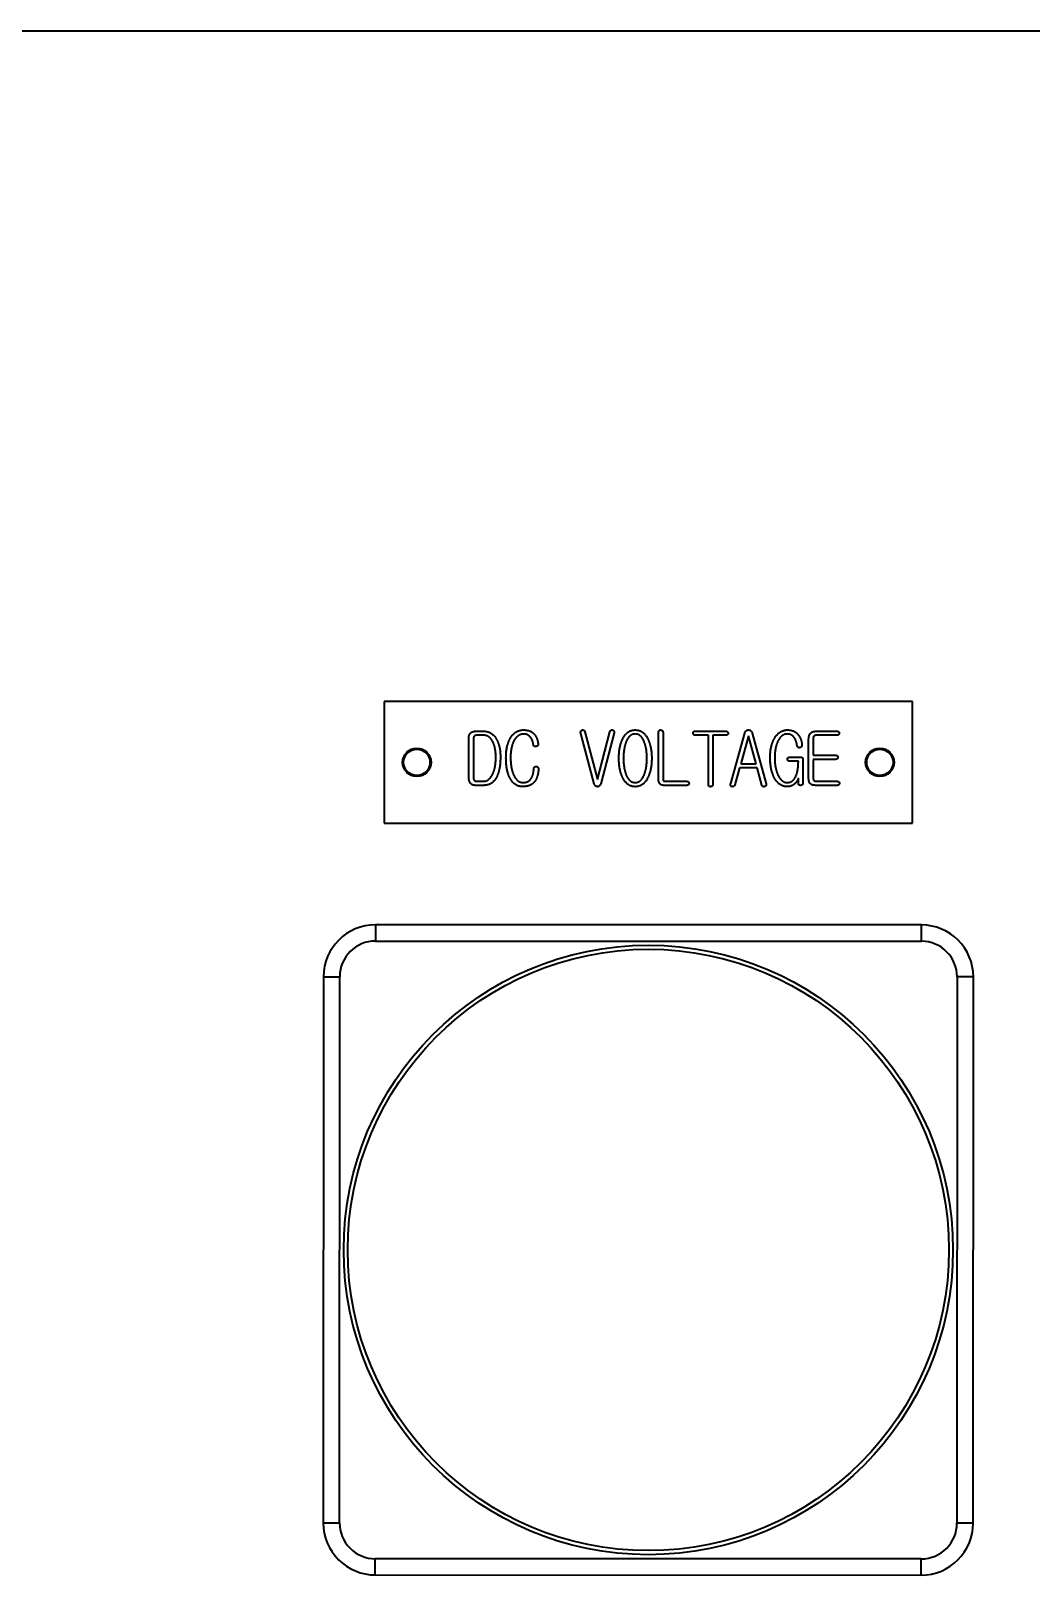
# Model space of a CAD drawing. Header units: inches. Extents: x 6934 to 18973, y 4254 to 7629.
# Drawn here: x 8626.8 to 8749.9, y 5980.7 to 6170.7 of the extents above; entities that cross this region are included whole.
import ezdxf

# ---------------------------------------------------------------- set-up
doc = ezdxf.new("R2010")
doc.units = ezdxf.units.IN
doc.header["$MEASUREMENT"] = 0
doc.layers.add('POWER SUPPLY CASE OUTLINE$0$가시적인 것(ISO)', color=3, linetype='Continuous', lineweight=40, true_color=0x00ff00)
doc.layers.add('POWER SUPPLY CASE OUTLINE$0$가시적인 좁은 것(ISO)', color=3, linetype='Continuous', lineweight=35, true_color=0x00ff00)

msp = doc.modelspace()

# ---------------------------------------------------------------- linework, layer by layer
at = {"layer": 'POWER SUPPLY CASE OUTLINE$0$가시적인 것(ISO)'}
for p, q in [((8572.786, 6170.744), (9092.786, 6170.744)), ((8735.286, 6088.244), (8670.286, 6088.244)), ((8670.286, 6088.244), (8670.286, 6073.244)), ((8735.286, 6073.244), (8735.286, 6088.244)), ((8681.619, 6084.574), (8682.498, 6084.574)), ((8696.135, 6078.1), (8694.467, 6084.311)), ((8694.984, 6084.502), (8696.534, 6078.644)), ((8696.534, 6078.644), (8698.049, 6084.493)), ((8698.593, 6084.375), (8696.933, 6078.109)), ((8704.033, 6078.699), (8704.033, 6084.402)), ((8704.595, 6084.402), (8704.595, 6078.708)), ((8708.531, 6084.574), (8712.321, 6084.574)), ((8712.937, 6078.155), (8714.651, 6084.348)), ((8715.585, 6084.348), (8717.29, 6078.091)), ((8723.537, 6084.574), (8726.012, 6084.574)), ((8680.694, 6078.853), (8680.694, 6083.758)), ((8681.256, 6083.677), (8681.256, 6078.844)), ((8682.525, 6084.076), (8681.664, 6084.076)), ((8710.172, 6084.076), (8708.531, 6084.076)), ((8710.172, 6078.028), (8710.172, 6084.076)), ((8710.734, 6084.076), (8710.734, 6078.028)), ((8712.321, 6084.076), (8710.734, 6084.076)), ((8715.113, 6084.003), (8714.161, 6080.567)), ((8716.056, 6080.567), (8715.113, 6084.003)), ((8722.521, 6078.78), (8722.521, 6083.55)), ((8723.084, 6083.695), (8723.084, 6081.609)), ((8726.012, 6084.076), (8723.474, 6084.076)), ((8714.161, 6080.567), (8716.056, 6080.567)), ((8720.191, 6081.374), (8721.515, 6081.374)), ((8721.252, 6080.875), (8720.191, 6080.875)), ((8721.814, 6081.056), (8721.814, 6078.155)), ((8723.084, 6081.609), (8725.858, 6081.609)), ((8723.084, 6081.111), (8723.084, 6078.789)), ((8725.858, 6081.111), (8723.084, 6081.111)), ((8714.025, 6080.068), (8713.445, 6077.973)), ((8716.183, 6080.068), (8714.025, 6080.068)), ((8716.764, 6077.946), (8716.183, 6080.068)), ((8721.252, 6078.155), (8721.252, 6078.78)), ((8682.516, 6077.91), (8681.51, 6077.91)), ((8681.664, 6078.409), (8682.462, 6078.409)), ((8707.506, 6077.91), (8704.686, 6077.91)), ((8704.885, 6078.409), (8707.497, 6078.409)), ((8726.012, 6077.91), (8723.419, 6077.91)), ((8723.446, 6078.409), (8726.012, 6078.409)), ((8670.286, 6073.244), (8735.286, 6073.244)), ((8736.398, 6060.734), (8669.198, 6060.754)), ((8662.796, 6054.356), (8662.776, 5987.156)), ((8742.776, 5987.132), (8742.796, 6054.332)), ((8669.174, 5980.754), (8736.374, 5980.734))]:
    msp.add_line(p, q, dxfattribs=at)
for centre, radius in [((8674.286, 6080.744), 1.75), ((8674.286, 6080.744), 1.621), ((8731.286, 6080.744), 1.75), ((8731.286, 6080.744), 1.621), ((8702.786, 6020.744), 37.5)]:
    msp.add_circle(centre, radius, dxfattribs=at)
for centre, start, end in [((8669.196, 6054.354), 89.98288, 179.98288), ((8736.396, 6054.334), 359.98288, 89.98288), ((8669.176, 5987.154), 179.98288, 269.98288), ((8736.376, 5987.134), 269.98288, 359.98288)]:
    msp.add_arc(centre, 6.4, start, end, dxfattribs=at)
for points in [[(8680.694, 6083.758), (8680.694, 6084.166), (8680.929, 6084.375)], [(8680.929, 6084.375), (8681.165, 6084.574), (8681.619, 6084.574)], [(8682.498, 6084.574), (8683.468, 6084.574), (8684.031, 6083.686)], [(8685.88, 6083.84), (8686.47, 6084.729), (8687.422, 6084.729)], [(8687.485, 6084.23), (8686.787, 6084.23), (8686.334, 6083.55)], [(8687.422, 6084.729), (8688.274, 6084.729), (8688.746, 6084.203)], [(8688.22, 6083.894), (8687.902, 6084.23), (8687.485, 6084.23)], [(8688.746, 6084.203), (8689.135, 6083.758), (8689.226, 6082.969)], [(8694.467, 6084.311), (8694.422, 6084.466), (8694.485, 6084.583)], [(8694.485, 6084.583), (8694.54, 6084.683), (8694.648, 6084.71)], [(8694.648, 6084.71), (8694.757, 6084.747), (8694.848, 6084.692)], [(8694.848, 6084.692), (8694.948, 6084.638), (8694.984, 6084.502)], [(8698.049, 6084.493), (8698.076, 6084.638), (8698.185, 6084.692)], [(8698.185, 6084.692), (8698.275, 6084.747), (8698.384, 6084.719)], [(8698.384, 6084.719), (8698.502, 6084.692), (8698.556, 6084.602)], [(8698.556, 6084.602), (8698.62, 6084.502), (8698.593, 6084.375)], [(8699.654, 6083.668), (8700.198, 6084.729), (8701.177, 6084.729)], [(8701.177, 6084.23), (8700.461, 6084.23), (8700.071, 6083.323)], [(8701.177, 6084.729), (8702.156, 6084.729), (8702.7, 6083.668)], [(8702.256, 6083.323), (8701.875, 6084.23), (8701.177, 6084.23)], [(8704.033, 6084.402), (8704.033, 6084.556), (8704.115, 6084.647)], [(8704.115, 6084.647), (8704.196, 6084.729), (8704.314, 6084.729)], [(8704.314, 6084.729), (8704.423, 6084.729), (8704.505, 6084.647)], [(8704.505, 6084.647), (8704.595, 6084.556), (8704.595, 6084.402)], [(8708.313, 6084.33), (8708.304, 6084.574), (8708.531, 6084.574)], [(8708.531, 6084.076), (8708.322, 6084.076), (8708.313, 6084.33)], [(8712.321, 6084.574), (8712.439, 6084.574), (8712.529, 6084.502)], [(8712.547, 6084.157), (8712.466, 6084.076), (8712.321, 6084.076)], [(8712.529, 6084.502), (8712.602, 6084.429), (8712.611, 6084.33)], [(8712.611, 6084.33), (8712.62, 6084.23), (8712.547, 6084.157)], [(8714.651, 6084.348), (8714.778, 6084.729), (8715.113, 6084.729)], [(8715.113, 6084.729), (8715.44, 6084.719), (8715.585, 6084.348)], [(8718.369, 6083.786), (8718.976, 6084.729), (8719.946, 6084.729)], [(8719.865, 6084.23), (8719.257, 6084.23), (8718.831, 6083.514)], [(8720.663, 6083.894), (8720.354, 6084.23), (8719.865, 6084.23)], [(8719.946, 6084.729), (8720.726, 6084.729), (8721.207, 6084.175)], [(8721.207, 6084.175), (8721.633, 6083.677), (8721.696, 6082.897)], [(8722.521, 6083.55), (8722.521, 6084.094), (8722.766, 6084.339)], [(8722.766, 6084.339), (8723.002, 6084.574), (8723.537, 6084.574)], [(8726.012, 6084.574), (8726.139, 6084.574), (8726.221, 6084.502)], [(8726.221, 6084.157), (8726.148, 6084.076), (8726.012, 6084.076)], [(8726.221, 6084.502), (8726.293, 6084.429), (8726.293, 6084.33)], [(8726.293, 6084.33), (8726.293, 6084.23), (8726.221, 6084.157)], [(8681.365, 6083.967), (8681.256, 6083.858), (8681.256, 6083.677)], [(8681.664, 6084.076), (8681.474, 6084.076), (8681.365, 6083.967)], [(8683.577, 6083.387), (8683.178, 6084.076), (8682.525, 6084.076)], [(8684.012, 6081.392), (8684.012, 6082.661), (8683.577, 6083.387)], [(8684.031, 6083.686), (8684.575, 6082.824), (8684.575, 6081.392)], [(8685.264, 6081.31), (8685.264, 6082.906), (8685.88, 6083.84)], [(8686.334, 6083.55), (8685.826, 6082.761), (8685.826, 6081.319)], [(8688.637, 6082.897), (8688.564, 6083.523), (8688.22, 6083.894)], [(8688.954, 6082.697), (8688.655, 6082.652), (8688.637, 6082.897)], [(8689.226, 6082.969), (8689.244, 6082.743), (8688.954, 6082.697)], [(8699.164, 6081.238), (8699.164, 6082.716), (8699.654, 6083.668)], [(8700.071, 6083.323), (8699.726, 6082.507), (8699.726, 6081.238)], [(8702.61, 6081.238), (8702.61, 6082.507), (8702.256, 6083.323)], [(8702.7, 6083.668), (8703.199, 6082.716), (8703.199, 6081.238)], [(8717.779, 6081.337), (8717.779, 6082.843), (8718.369, 6083.786)], [(8718.831, 6083.514), (8718.341, 6082.697), (8718.341, 6081.292)], [(8721.098, 6082.788), (8720.989, 6083.532), (8720.663, 6083.894)], [(8721.216, 6082.589), (8721.116, 6082.652), (8721.098, 6082.788)], [(8721.424, 6082.543), (8721.306, 6082.525), (8721.216, 6082.589)], [(8721.615, 6082.652), (8721.542, 6082.561), (8721.424, 6082.543)], [(8721.696, 6082.897), (8721.705, 6082.752), (8721.615, 6082.652)], [(8723.174, 6083.967), (8723.084, 6083.867), (8723.084, 6083.695)], [(8723.474, 6084.076), (8723.283, 6084.076), (8723.174, 6083.967)], [(8683.532, 6079.125), (8684.012, 6079.932), (8684.012, 6081.392)], [(8684.575, 6081.392), (8684.575, 6079.914), (8684.157, 6079.025)], [(8685.889, 6078.572), (8685.264, 6079.506), (8685.264, 6081.31)], [(8685.826, 6081.319), (8685.826, 6079.968), (8686.234, 6079.125)], [(8699.654, 6078.817), (8699.164, 6079.769), (8699.164, 6081.238)], [(8699.726, 6081.238), (8699.726, 6079.977), (8700.071, 6079.161)], [(8702.256, 6079.161), (8702.61, 6079.977), (8702.61, 6081.238)], [(8703.199, 6081.238), (8703.199, 6079.769), (8702.7, 6078.817)], [(8718.323, 6078.798), (8717.779, 6079.796), (8717.779, 6081.337)], [(8718.341, 6081.292), (8718.341, 6080.004), (8718.768, 6079.134)], [(8719.901, 6081.129), (8719.901, 6081.229), (8719.974, 6081.301)], [(8719.983, 6080.957), (8719.91, 6081.029), (8719.901, 6081.129)], [(8719.974, 6081.301), (8720.046, 6081.374), (8720.191, 6081.374)], [(8720.191, 6080.875), (8720.055, 6080.875), (8719.983, 6080.957)], [(8720.862, 6078.871), (8721.252, 6079.551), (8721.252, 6080.875)], [(8721.515, 6081.374), (8721.696, 6081.374), (8721.76, 6081.31)], [(8721.76, 6081.31), (8721.814, 6081.247), (8721.814, 6081.056)], [(8725.858, 6081.609), (8725.976, 6081.609), (8726.058, 6081.537)], [(8726.058, 6081.192), (8725.985, 6081.111), (8725.858, 6081.111)], [(8726.058, 6081.537), (8726.121, 6081.464), (8726.13, 6081.365)], [(8726.13, 6081.365), (8726.13, 6081.265), (8726.058, 6081.192)], [(8680.902, 6078.155), (8680.694, 6078.4), (8680.694, 6078.853)], [(8681.256, 6078.844), (8681.256, 6078.635), (8681.365, 6078.526)], [(8681.365, 6078.526), (8681.464, 6078.409), (8681.664, 6078.409)], [(8682.462, 6078.409), (8683.106, 6078.409), (8683.532, 6079.125)], [(8684.157, 6079.025), (8683.632, 6077.91), (8682.516, 6077.91)], [(8687.313, 6077.756), (8686.433, 6077.756), (8685.889, 6078.572)], [(8686.234, 6079.125), (8686.66, 6078.254), (8687.385, 6078.254)], [(8687.385, 6078.254), (8687.975, 6078.254), (8688.31, 6078.69)], [(8688.31, 6078.69), (8688.664, 6079.134), (8688.682, 6079.941)], [(8689.262, 6079.887), (8689.19, 6078.726), (8688.646, 6078.209)], [(8688.682, 6079.941), (8688.682, 6080.086), (8688.773, 6080.168)], [(8688.773, 6080.168), (8688.863, 6080.24), (8688.981, 6080.24)], [(8688.981, 6080.24), (8689.099, 6080.231), (8689.172, 6080.15)], [(8689.172, 6080.15), (8689.262, 6080.05), (8689.262, 6079.887)], [(8701.177, 6077.747), (8700.198, 6077.747), (8699.654, 6078.817)], [(8700.071, 6079.161), (8700.461, 6078.254), (8701.177, 6078.254)], [(8701.177, 6078.254), (8701.875, 6078.254), (8702.256, 6079.161)], [(8702.7, 6078.817), (8702.156, 6077.747), (8701.177, 6077.747)], [(8704.205, 6078.109), (8704.033, 6078.309), (8704.033, 6078.699)], [(8704.595, 6078.708), (8704.595, 6078.536), (8704.65, 6078.472)], [(8704.65, 6078.472), (8704.713, 6078.409), (8704.885, 6078.409)], [(8719.883, 6077.756), (8718.904, 6077.756), (8718.323, 6078.798)], [(8718.768, 6079.134), (8719.212, 6078.254), (8719.883, 6078.254)], [(8719.883, 6078.254), (8720.508, 6078.254), (8720.862, 6078.871)], [(8721.252, 6078.78), (8721.071, 6078.327), (8720.771, 6078.073)], [(8722.721, 6078.118), (8722.521, 6078.309), (8722.521, 6078.78)], [(8723.084, 6078.789), (8723.084, 6078.599), (8723.183, 6078.508)], [(8723.183, 6078.508), (8723.274, 6078.409), (8723.446, 6078.409)], [(8681.51, 6077.91), (8681.111, 6077.91), (8680.902, 6078.155)], [(8688.646, 6078.209), (8688.174, 6077.756), (8687.313, 6077.756)], [(8696.516, 6077.747), (8696.253, 6077.747), (8696.135, 6078.1)], [(8696.933, 6078.109), (8696.788, 6077.747), (8696.516, 6077.747)], [(8704.686, 6077.91), (8704.369, 6077.91), (8704.205, 6078.109)], [(8707.497, 6078.409), (8707.633, 6078.409), (8707.714, 6078.336)], [(8707.724, 6077.991), (8707.642, 6077.91), (8707.506, 6077.91)], [(8707.714, 6078.336), (8707.787, 6078.264), (8707.796, 6078.164)], [(8707.796, 6078.164), (8707.796, 6078.064), (8707.724, 6077.991)], [(8710.253, 6077.819), (8710.172, 6077.901), (8710.172, 6078.028)], [(8710.453, 6077.747), (8710.335, 6077.747), (8710.253, 6077.819)], [(8710.643, 6077.819), (8710.562, 6077.747), (8710.453, 6077.747)], [(8710.734, 6078.028), (8710.734, 6077.901), (8710.643, 6077.819)], [(8712.919, 6077.883), (8712.865, 6077.991), (8712.937, 6078.155)], [(8713.082, 6077.756), (8712.964, 6077.783), (8712.919, 6077.883)], [(8713.291, 6077.792), (8713.182, 6077.729), (8713.082, 6077.756)], [(8713.445, 6077.973), (8713.4, 6077.855), (8713.291, 6077.792)], [(8716.891, 6077.774), (8716.782, 6077.828), (8716.764, 6077.946)], [(8717.09, 6077.756), (8716.981, 6077.729), (8716.891, 6077.774)], [(8717.262, 6077.874), (8717.199, 6077.783), (8717.09, 6077.756)], [(8717.29, 6078.091), (8717.326, 6077.964), (8717.262, 6077.874)], [(8720.771, 6078.073), (8720.4, 6077.756), (8719.883, 6077.756)], [(8721.334, 6077.964), (8721.252, 6078.037), (8721.252, 6078.155)], [(8721.533, 6077.91), (8721.415, 6077.901), (8721.334, 6077.964)], [(8721.724, 6077.973), (8721.642, 6077.91), (8721.533, 6077.91)], [(8721.814, 6078.155), (8721.814, 6078.046), (8721.724, 6077.973)], [(8723.419, 6077.91), (8722.92, 6077.91), (8722.721, 6078.118)], [(8726.012, 6078.409), (8726.148, 6078.409), (8726.239, 6078.336)], [(8726.239, 6077.991), (8726.148, 6077.91), (8726.012, 6077.91)], [(8726.239, 6078.336), (8726.312, 6078.264), (8726.312, 6078.164)], [(8726.312, 6078.164), (8726.312, 6078.064), (8726.239, 6077.991)]]:
    msp.add_open_spline(points, degree=2, dxfattribs=at)
at = {"layer": 'POWER SUPPLY CASE OUTLINE$0$가시적인 좁은 것(ISO)'}
for p, q in [((8669.198, 6060.754), (8669.197, 6058.754)), ((8736.397, 6058.734), (8736.398, 6060.734)), ((8669.197, 6058.754), (8736.397, 6058.734)), ((8662.796, 6054.356), (8664.796, 6054.356)), ((8664.776, 5987.156), (8664.796, 6054.356)), ((8740.796, 6054.333), (8740.776, 5987.133)), ((8742.796, 6054.332), (8740.796, 6054.333)), ((8662.776, 5987.156), (8664.776, 5987.156)), ((8742.776, 5987.132), (8740.776, 5987.133)), ((8669.174, 5980.754), (8669.174, 5982.754)), ((8736.374, 5982.734), (8669.174, 5982.754)), ((8736.374, 5980.734), (8736.374, 5982.734))]:
    msp.add_line(p, q, dxfattribs=at)
msp.add_circle((8702.786, 6020.744), 37, dxfattribs=at)
for centre, start, end in [((8669.196, 6054.354), 89.98288, 179.98288), ((8736.396, 6054.334), 359.98288, 89.98288), ((8669.176, 5987.154), 179.98288, 269.98288), ((8736.376, 5987.134), 269.98288, 359.98288)]:
    msp.add_arc(centre, 4.4, start, end, dxfattribs=at)

doc.saveas('drawing.dxf')
